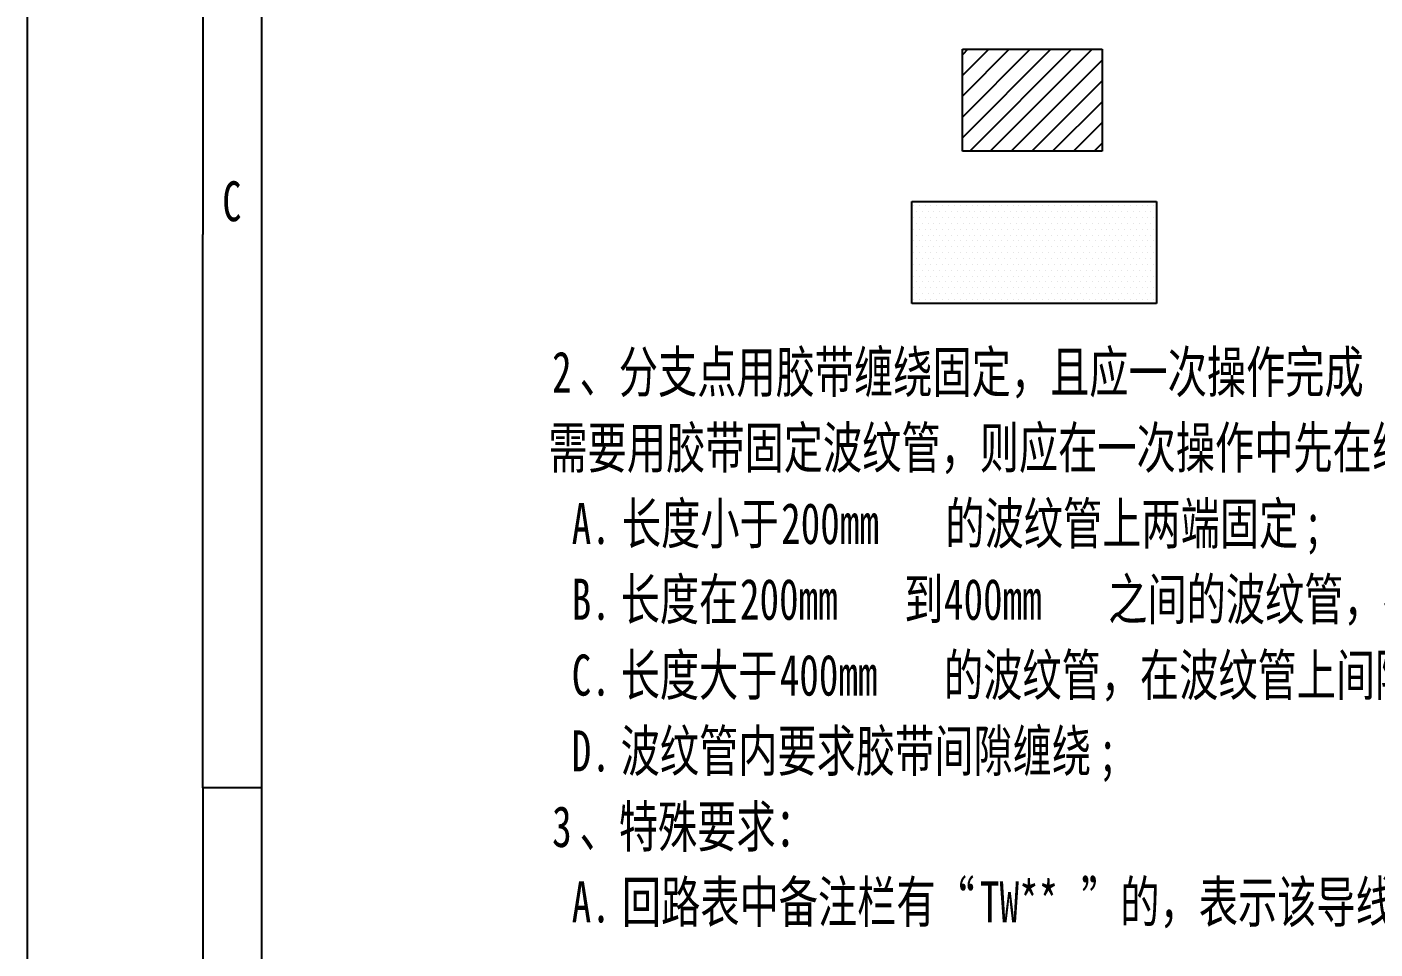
# Model space of a CAD drawing. Header units: inches. Extents: x 47316 to 59086, y 3141 to 11743.
# Drawn here: x 57302.6 to 57417.5, y 7376.5 to 7455.1 of the extents above; entities that cross this region are included whole.
import ezdxf

# ---------------------------------------------------------------- set-up
doc = ezdxf.new("R2010")
doc.units = ezdxf.units.IN
doc.header["$MEASUREMENT"] = 0
doc.styles.add('MtX_SimSun', font='')
doc.styles.get("Standard").update_dxf_attribs({"font": ''})
doc.styles.get('MtX_SimSun').set_extended_font_data('SimSun')
doc.styles.get('Standard').set_extended_font_data('SimSun')

msp = doc.modelspace()

# ---------------------------------------------------------------- linework, layer by layer
at = {"color": 0, "lineweight": -3}
for p, q in [((57302.57, 7710.2), (57302.57, 6869.2)), ((57317.57, 7690.2), (57317.57, 7437.37)), ((57322.57, 7690.2), (57322.57, 6890.2)), ((57389.84, 7453.15), (57382.3, 7445.61)), ((57388.07, 7453.15), (57382.3, 7447.38)), ((57386.3, 7453.15), (57382.3, 7449.15)), ((57384.54, 7453.15), (57382.3, 7450.92)), ((57382.77, 7453.15), (57382.3, 7452.68)), ((57382.3, 7444.46), (57382.3, 7453.15)), ((57382.3, 7453.15), (57394.21, 7453.15)), ((57391.61, 7453.15), (57382.92, 7444.46)), ((57393.37, 7453.15), (57384.68, 7444.46)), ((57394.21, 7453.15), (57394.21, 7444.46)), ((57394.21, 7452.22), (57386.45, 7444.46)), ((57394.21, 7450.45), (57388.22, 7444.46)), ((57394.21, 7448.68), (57389.99, 7444.46)), ((57394.21, 7446.91), (57391.76, 7444.46)), ((57394.21, 7445.15), (57393.52, 7444.46)), ((57394.21, 7444.46), (57382.3, 7444.46)), ((57378, 7431.48), (57378, 7440.17)), ((57378, 7440.17), (57398.84, 7440.17)), ((57398.84, 7440.17), (57398.84, 7431.48)), ((57378.12, 7439.82), (57378.12, 7439.82)), ((57378.37, 7439.32), (57378.37, 7439.32)), ((57378.62, 7439.82), (57378.62, 7439.82)), ((57378.87, 7439.32), (57378.87, 7439.32)), ((57379.12, 7439.82), (57379.12, 7439.82)), ((57379.37, 7439.32), (57379.37, 7439.32)), ((57379.62, 7439.82), (57379.62, 7439.82)), ((57379.87, 7439.32), (57379.87, 7439.32)), ((57380.12, 7439.82), (57380.12, 7439.82)), ((57380.37, 7439.32), (57380.37, 7439.32)), ((57380.62, 7439.82), (57380.62, 7439.82)), ((57380.87, 7439.32), (57380.87, 7439.32)), ((57381.12, 7439.82), (57381.12, 7439.82)), ((57381.37, 7439.32), (57381.37, 7439.32)), ((57381.62, 7439.82), (57381.62, 7439.82)), ((57381.87, 7439.32), (57381.87, 7439.32)), ((57382.12, 7439.82), (57382.12, 7439.82)), ((57382.37, 7439.32), (57382.37, 7439.32)), ((57382.62, 7439.82), (57382.62, 7439.82)), ((57382.87, 7439.32), (57382.87, 7439.32)), ((57383.12, 7439.82), (57383.12, 7439.82)), ((57383.37, 7439.32), (57383.37, 7439.32)), ((57383.62, 7439.82), (57383.62, 7439.82)), ((57383.87, 7439.32), (57383.87, 7439.32)), ((57384.12, 7439.82), (57384.12, 7439.82)), ((57384.37, 7439.32), (57384.37, 7439.32)), ((57384.62, 7439.82), (57384.62, 7439.82)), ((57384.87, 7439.32), (57384.87, 7439.32)), ((57385.12, 7439.82), (57385.12, 7439.82)), ((57385.37, 7439.32), (57385.37, 7439.32)), ((57385.62, 7439.82), (57385.62, 7439.82)), ((57385.87, 7439.32), (57385.87, 7439.32)), ((57386.12, 7439.82), (57386.12, 7439.82)), ((57386.37, 7439.32), (57386.37, 7439.32)), ((57386.62, 7439.82), (57386.62, 7439.82)), ((57386.87, 7439.32), (57386.87, 7439.32)), ((57387.12, 7439.82), (57387.12, 7439.82)), ((57387.37, 7439.32), (57387.37, 7439.32)), ((57387.62, 7439.82), (57387.62, 7439.82)), ((57387.87, 7439.32), (57387.87, 7439.32)), ((57388.12, 7439.82), (57388.12, 7439.82)), ((57388.37, 7439.32), (57388.37, 7439.32)), ((57388.62, 7439.82), (57388.62, 7439.82)), ((57388.87, 7439.32), (57388.87, 7439.32)), ((57389.12, 7439.82), (57389.12, 7439.82)), ((57389.37, 7439.32), (57389.37, 7439.32)), ((57389.62, 7439.82), (57389.62, 7439.82)), ((57389.87, 7439.32), (57389.87, 7439.32)), ((57390.12, 7439.82), (57390.12, 7439.82)), ((57390.37, 7439.32), (57390.37, 7439.32)), ((57390.62, 7439.82), (57390.62, 7439.82)), ((57390.87, 7439.32), (57390.87, 7439.32)), ((57391.12, 7439.82), (57391.12, 7439.82)), ((57391.37, 7439.32), (57391.37, 7439.32)), ((57391.62, 7439.82), (57391.62, 7439.82)), ((57391.87, 7439.32), (57391.87, 7439.32)), ((57392.12, 7439.82), (57392.12, 7439.82)), ((57392.37, 7439.32), (57392.37, 7439.32)), ((57392.62, 7439.82), (57392.62, 7439.82)), ((57392.87, 7439.32), (57392.87, 7439.32)), ((57393.12, 7439.82), (57393.12, 7439.82)), ((57393.37, 7439.32), (57393.37, 7439.32)), ((57393.62, 7439.82), (57393.62, 7439.82)), ((57393.87, 7439.32), (57393.87, 7439.32)), ((57394.12, 7439.82), (57394.12, 7439.82)), ((57394.37, 7439.32), (57394.37, 7439.32)), ((57394.62, 7439.82), (57394.62, 7439.82)), ((57394.87, 7439.32), (57394.87, 7439.32)), ((57395.12, 7439.82), (57395.12, 7439.82)), ((57395.37, 7439.32), (57395.37, 7439.32)), ((57395.62, 7439.82), (57395.62, 7439.82)), ((57395.87, 7439.32), (57395.87, 7439.32)), ((57396.12, 7439.82), (57396.12, 7439.82)), ((57396.37, 7439.32), (57396.37, 7439.32)), ((57396.62, 7439.82), (57396.62, 7439.82)), ((57396.87, 7439.32), (57396.87, 7439.32)), ((57397.12, 7439.82), (57397.12, 7439.82)), ((57397.37, 7439.32), (57397.37, 7439.32)), ((57397.62, 7439.82), (57397.62, 7439.82)), ((57397.87, 7439.32), (57397.87, 7439.32)), ((57398.12, 7439.82), (57398.12, 7439.82)), ((57398.37, 7439.32), (57398.37, 7439.32)), ((57398.62, 7439.82), (57398.62, 7439.82)), ((57378.12, 7438.82), (57378.12, 7438.82)), ((57378.37, 7438.32), (57378.37, 7438.32)), ((57378.62, 7438.82), (57378.62, 7438.82)), ((57378.87, 7438.32), (57378.87, 7438.32)), ((57379.12, 7438.82), (57379.12, 7438.82)), ((57379.37, 7438.32), (57379.37, 7438.32)), ((57379.62, 7438.82), (57379.62, 7438.82)), ((57379.87, 7438.32), (57379.87, 7438.32)), ((57380.12, 7438.82), (57380.12, 7438.82)), ((57380.37, 7438.32), (57380.37, 7438.32)), ((57380.62, 7438.82), (57380.62, 7438.82)), ((57380.87, 7438.32), (57380.87, 7438.32)), ((57381.12, 7438.82), (57381.12, 7438.82)), ((57381.37, 7438.32), (57381.37, 7438.32)), ((57381.62, 7438.82), (57381.62, 7438.82)), ((57381.87, 7438.32), (57381.87, 7438.32)), ((57382.12, 7438.82), (57382.12, 7438.82)), ((57382.37, 7438.32), (57382.37, 7438.32)), ((57382.62, 7438.82), (57382.62, 7438.82)), ((57382.87, 7438.32), (57382.87, 7438.32)), ((57383.12, 7438.82), (57383.12, 7438.82)), ((57383.37, 7438.32), (57383.37, 7438.32)), ((57383.62, 7438.82), (57383.62, 7438.82)), ((57383.87, 7438.32), (57383.87, 7438.32)), ((57384.12, 7438.82), (57384.12, 7438.82)), ((57384.37, 7438.32), (57384.37, 7438.32)), ((57384.62, 7438.82), (57384.62, 7438.82)), ((57384.87, 7438.32), (57384.87, 7438.32)), ((57385.12, 7438.82), (57385.12, 7438.82)), ((57385.37, 7438.32), (57385.37, 7438.32)), ((57385.62, 7438.82), (57385.62, 7438.82)), ((57385.87, 7438.32), (57385.87, 7438.32)), ((57386.12, 7438.82), (57386.12, 7438.82)), ((57386.37, 7438.32), (57386.37, 7438.32)), ((57386.62, 7438.82), (57386.62, 7438.82)), ((57386.87, 7438.32), (57386.87, 7438.32)), ((57387.12, 7438.82), (57387.12, 7438.82)), ((57387.37, 7438.32), (57387.37, 7438.32)), ((57387.62, 7438.82), (57387.62, 7438.82)), ((57387.87, 7438.32), (57387.87, 7438.32)), ((57388.12, 7438.82), (57388.12, 7438.82)), ((57388.37, 7438.32), (57388.37, 7438.32)), ((57388.62, 7438.82), (57388.62, 7438.82)), ((57388.87, 7438.32), (57388.87, 7438.32)), ((57389.12, 7438.82), (57389.12, 7438.82)), ((57389.37, 7438.32), (57389.37, 7438.32)), ((57389.62, 7438.82), (57389.62, 7438.82)), ((57389.87, 7438.32), (57389.87, 7438.32)), ((57390.12, 7438.82), (57390.12, 7438.82)), ((57390.37, 7438.32), (57390.37, 7438.32)), ((57390.62, 7438.82), (57390.62, 7438.82)), ((57390.87, 7438.32), (57390.87, 7438.32)), ((57391.12, 7438.82), (57391.12, 7438.82)), ((57391.37, 7438.32), (57391.37, 7438.32)), ((57391.62, 7438.82), (57391.62, 7438.82)), ((57391.87, 7438.32), (57391.87, 7438.32)), ((57392.12, 7438.82), (57392.12, 7438.82)), ((57392.37, 7438.32), (57392.37, 7438.32)), ((57392.62, 7438.82), (57392.62, 7438.82)), ((57392.87, 7438.32), (57392.87, 7438.32)), ((57393.12, 7438.82), (57393.12, 7438.82)), ((57393.37, 7438.32), (57393.37, 7438.32)), ((57393.62, 7438.82), (57393.62, 7438.82)), ((57393.87, 7438.32), (57393.87, 7438.32)), ((57394.12, 7438.82), (57394.12, 7438.82)), ((57394.37, 7438.32), (57394.37, 7438.32)), ((57394.62, 7438.82), (57394.62, 7438.82)), ((57394.87, 7438.32), (57394.87, 7438.32)), ((57395.12, 7438.82), (57395.12, 7438.82)), ((57395.37, 7438.32), (57395.37, 7438.32)), ((57395.62, 7438.82), (57395.62, 7438.82)), ((57395.87, 7438.32), (57395.87, 7438.32)), ((57396.12, 7438.82), (57396.12, 7438.82)), ((57396.37, 7438.32), (57396.37, 7438.32)), ((57396.62, 7438.82), (57396.62, 7438.82)), ((57396.87, 7438.32), (57396.87, 7438.32)), ((57397.12, 7438.82), (57397.12, 7438.82)), ((57397.37, 7438.32), (57397.37, 7438.32)), ((57397.62, 7438.82), (57397.62, 7438.82)), ((57397.87, 7438.32), (57397.87, 7438.32)), ((57398.12, 7438.82), (57398.12, 7438.82)), ((57398.37, 7438.32), (57398.37, 7438.32)), ((57398.62, 7438.82), (57398.62, 7438.82)), ((57317.57, 7390.2), (57317.57, 7437.37)), ((57378.12, 7437.82), (57378.12, 7437.82)), ((57378.12, 7436.82), (57378.12, 7436.82)), ((57378.37, 7437.32), (57378.37, 7437.32)), ((57378.62, 7437.82), (57378.62, 7437.82)), ((57378.62, 7436.82), (57378.62, 7436.82)), ((57378.87, 7437.32), (57378.87, 7437.32)), ((57379.12, 7437.82), (57379.12, 7437.82)), ((57379.12, 7436.82), (57379.12, 7436.82)), ((57379.37, 7437.32), (57379.37, 7437.32)), ((57379.62, 7437.82), (57379.62, 7437.82)), ((57379.62, 7436.82), (57379.62, 7436.82)), ((57379.87, 7437.32), (57379.87, 7437.32)), ((57380.12, 7437.82), (57380.12, 7437.82)), ((57380.12, 7436.82), (57380.12, 7436.82)), ((57380.37, 7437.32), (57380.37, 7437.32)), ((57380.62, 7437.82), (57380.62, 7437.82)), ((57380.62, 7436.82), (57380.62, 7436.82)), ((57380.87, 7437.32), (57380.87, 7437.32)), ((57381.12, 7437.82), (57381.12, 7437.82)), ((57381.12, 7436.82), (57381.12, 7436.82)), ((57381.37, 7437.32), (57381.37, 7437.32)), ((57381.62, 7437.82), (57381.62, 7437.82)), ((57381.62, 7436.82), (57381.62, 7436.82)), ((57381.87, 7437.32), (57381.87, 7437.32)), ((57382.12, 7437.82), (57382.12, 7437.82)), ((57382.12, 7436.82), (57382.12, 7436.82)), ((57382.37, 7437.32), (57382.37, 7437.32)), ((57382.62, 7437.82), (57382.62, 7437.82)), ((57382.62, 7436.82), (57382.62, 7436.82)), ((57382.87, 7437.32), (57382.87, 7437.32)), ((57383.12, 7437.82), (57383.12, 7437.82)), ((57383.12, 7436.82), (57383.12, 7436.82)), ((57383.37, 7437.32), (57383.37, 7437.32)), ((57383.62, 7437.82), (57383.62, 7437.82)), ((57383.62, 7436.82), (57383.62, 7436.82)), ((57383.87, 7437.32), (57383.87, 7437.32)), ((57384.12, 7437.82), (57384.12, 7437.82)), ((57384.12, 7436.82), (57384.12, 7436.82)), ((57384.37, 7437.32), (57384.37, 7437.32)), ((57384.62, 7437.82), (57384.62, 7437.82)), ((57384.62, 7436.82), (57384.62, 7436.82)), ((57384.87, 7437.32), (57384.87, 7437.32)), ((57385.12, 7437.82), (57385.12, 7437.82)), ((57385.12, 7436.82), (57385.12, 7436.82)), ((57385.37, 7437.32), (57385.37, 7437.32)), ((57385.62, 7437.82), (57385.62, 7437.82)), ((57385.62, 7436.82), (57385.62, 7436.82)), ((57385.87, 7437.32), (57385.87, 7437.32)), ((57386.12, 7437.82), (57386.12, 7437.82)), ((57386.12, 7436.82), (57386.12, 7436.82)), ((57386.37, 7437.32), (57386.37, 7437.32)), ((57386.62, 7437.82), (57386.62, 7437.82)), ((57386.62, 7436.82), (57386.62, 7436.82)), ((57386.87, 7437.32), (57386.87, 7437.32)), ((57387.12, 7437.82), (57387.12, 7437.82)), ((57387.12, 7436.82), (57387.12, 7436.82)), ((57387.37, 7437.32), (57387.37, 7437.32)), ((57387.62, 7437.82), (57387.62, 7437.82)), ((57387.62, 7436.82), (57387.62, 7436.82)), ((57387.87, 7437.32), (57387.87, 7437.32)), ((57388.12, 7437.82), (57388.12, 7437.82)), ((57388.12, 7436.82), (57388.12, 7436.82)), ((57388.37, 7437.32), (57388.37, 7437.32)), ((57388.62, 7437.82), (57388.62, 7437.82)), ((57388.62, 7436.82), (57388.62, 7436.82)), ((57388.87, 7437.32), (57388.87, 7437.32)), ((57389.12, 7437.82), (57389.12, 7437.82)), ((57389.12, 7436.82), (57389.12, 7436.82)), ((57389.37, 7437.32), (57389.37, 7437.32)), ((57389.62, 7437.82), (57389.62, 7437.82)), ((57389.62, 7436.82), (57389.62, 7436.82)), ((57389.87, 7437.32), (57389.87, 7437.32)), ((57390.12, 7437.82), (57390.12, 7437.82)), ((57390.12, 7436.82), (57390.12, 7436.82)), ((57390.37, 7437.32), (57390.37, 7437.32)), ((57390.62, 7437.82), (57390.62, 7437.82)), ((57390.62, 7436.82), (57390.62, 7436.82)), ((57390.87, 7437.32), (57390.87, 7437.32)), ((57391.12, 7437.82), (57391.12, 7437.82)), ((57391.12, 7436.82), (57391.12, 7436.82)), ((57391.37, 7437.32), (57391.37, 7437.32)), ((57391.62, 7437.82), (57391.62, 7437.82)), ((57391.62, 7436.82), (57391.62, 7436.82)), ((57391.87, 7437.32), (57391.87, 7437.32)), ((57392.12, 7437.82), (57392.12, 7437.82)), ((57392.12, 7436.82), (57392.12, 7436.82)), ((57392.37, 7437.32), (57392.37, 7437.32)), ((57392.62, 7437.82), (57392.62, 7437.82)), ((57392.62, 7436.82), (57392.62, 7436.82)), ((57392.87, 7437.32), (57392.87, 7437.32)), ((57393.12, 7437.82), (57393.12, 7437.82)), ((57393.12, 7436.82), (57393.12, 7436.82)), ((57393.37, 7437.32), (57393.37, 7437.32)), ((57393.62, 7437.82), (57393.62, 7437.82)), ((57393.62, 7436.82), (57393.62, 7436.82)), ((57393.87, 7437.32), (57393.87, 7437.32)), ((57394.12, 7437.82), (57394.12, 7437.82)), ((57394.12, 7436.82), (57394.12, 7436.82)), ((57394.37, 7437.32), (57394.37, 7437.32)), ((57394.62, 7437.82), (57394.62, 7437.82)), ((57394.62, 7436.82), (57394.62, 7436.82)), ((57394.87, 7437.32), (57394.87, 7437.32)), ((57395.12, 7437.82), (57395.12, 7437.82)), ((57395.12, 7436.82), (57395.12, 7436.82)), ((57395.37, 7437.32), (57395.37, 7437.32)), ((57395.62, 7437.82), (57395.62, 7437.82)), ((57395.62, 7436.82), (57395.62, 7436.82)), ((57395.87, 7437.32), (57395.87, 7437.32)), ((57396.12, 7437.82), (57396.12, 7437.82)), ((57396.12, 7436.82), (57396.12, 7436.82)), ((57396.37, 7437.32), (57396.37, 7437.32)), ((57396.62, 7437.82), (57396.62, 7437.82)), ((57396.62, 7436.82), (57396.62, 7436.82)), ((57396.87, 7437.32), (57396.87, 7437.32)), ((57397.12, 7437.82), (57397.12, 7437.82)), ((57397.12, 7436.82), (57397.12, 7436.82)), ((57397.37, 7437.32), (57397.37, 7437.32)), ((57397.62, 7437.82), (57397.62, 7437.82)), ((57397.62, 7436.82), (57397.62, 7436.82)), ((57397.87, 7437.32), (57397.87, 7437.32)), ((57398.12, 7437.82), (57398.12, 7437.82)), ((57398.12, 7436.82), (57398.12, 7436.82)), ((57398.37, 7437.32), (57398.37, 7437.32)), ((57398.62, 7437.82), (57398.62, 7437.82)), ((57398.62, 7436.82), (57398.62, 7436.82)), ((57378.12, 7435.82), (57378.12, 7435.82)), ((57378.37, 7436.32), (57378.37, 7436.32)), ((57378.62, 7435.82), (57378.62, 7435.82)), ((57378.87, 7436.32), (57378.87, 7436.32)), ((57379.12, 7435.82), (57379.12, 7435.82)), ((57379.37, 7436.32), (57379.37, 7436.32)), ((57379.62, 7435.82), (57379.62, 7435.82)), ((57379.87, 7436.32), (57379.87, 7436.32)), ((57380.12, 7435.82), (57380.12, 7435.82)), ((57380.37, 7436.32), (57380.37, 7436.32)), ((57380.62, 7435.82), (57380.62, 7435.82)), ((57380.87, 7436.32), (57380.87, 7436.32)), ((57381.12, 7435.82), (57381.12, 7435.82)), ((57381.37, 7436.32), (57381.37, 7436.32)), ((57381.62, 7435.82), (57381.62, 7435.82)), ((57381.87, 7436.32), (57381.87, 7436.32)), ((57382.12, 7435.82), (57382.12, 7435.82)), ((57382.37, 7436.32), (57382.37, 7436.32)), ((57382.62, 7435.82), (57382.62, 7435.82)), ((57382.87, 7436.32), (57382.87, 7436.32)), ((57383.12, 7435.82), (57383.12, 7435.82)), ((57383.37, 7436.32), (57383.37, 7436.32)), ((57383.62, 7435.82), (57383.62, 7435.82)), ((57383.87, 7436.32), (57383.87, 7436.32)), ((57384.12, 7435.82), (57384.12, 7435.82)), ((57384.37, 7436.32), (57384.37, 7436.32)), ((57384.62, 7435.82), (57384.62, 7435.82)), ((57384.87, 7436.32), (57384.87, 7436.32)), ((57385.12, 7435.82), (57385.12, 7435.82)), ((57385.37, 7436.32), (57385.37, 7436.32)), ((57385.62, 7435.82), (57385.62, 7435.82)), ((57385.87, 7436.32), (57385.87, 7436.32)), ((57386.12, 7435.82), (57386.12, 7435.82)), ((57386.37, 7436.32), (57386.37, 7436.32)), ((57386.62, 7435.82), (57386.62, 7435.82)), ((57386.87, 7436.32), (57386.87, 7436.32)), ((57387.12, 7435.82), (57387.12, 7435.82)), ((57387.37, 7436.32), (57387.37, 7436.32)), ((57387.62, 7435.82), (57387.62, 7435.82)), ((57387.87, 7436.32), (57387.87, 7436.32)), ((57388.12, 7435.82), (57388.12, 7435.82)), ((57388.37, 7436.32), (57388.37, 7436.32)), ((57388.62, 7435.82), (57388.62, 7435.82)), ((57388.87, 7436.32), (57388.87, 7436.32)), ((57389.12, 7435.82), (57389.12, 7435.82)), ((57389.37, 7436.32), (57389.37, 7436.32)), ((57389.62, 7435.82), (57389.62, 7435.82)), ((57389.87, 7436.32), (57389.87, 7436.32)), ((57390.12, 7435.82), (57390.12, 7435.82)), ((57390.37, 7436.32), (57390.37, 7436.32)), ((57390.62, 7435.82), (57390.62, 7435.82)), ((57390.87, 7436.32), (57390.87, 7436.32)), ((57391.12, 7435.82), (57391.12, 7435.82)), ((57391.37, 7436.32), (57391.37, 7436.32)), ((57391.62, 7435.82), (57391.62, 7435.82)), ((57391.87, 7436.32), (57391.87, 7436.32)), ((57392.12, 7435.82), (57392.12, 7435.82)), ((57392.37, 7436.32), (57392.37, 7436.32)), ((57392.62, 7435.82), (57392.62, 7435.82)), ((57392.87, 7436.32), (57392.87, 7436.32)), ((57393.12, 7435.82), (57393.12, 7435.82)), ((57393.37, 7436.32), (57393.37, 7436.32)), ((57393.62, 7435.82), (57393.62, 7435.82)), ((57393.87, 7436.32), (57393.87, 7436.32)), ((57394.12, 7435.82), (57394.12, 7435.82)), ((57394.37, 7436.32), (57394.37, 7436.32)), ((57394.62, 7435.82), (57394.62, 7435.82)), ((57394.87, 7436.32), (57394.87, 7436.32)), ((57395.12, 7435.82), (57395.12, 7435.82)), ((57395.37, 7436.32), (57395.37, 7436.32)), ((57395.62, 7435.82), (57395.62, 7435.82)), ((57395.87, 7436.32), (57395.87, 7436.32)), ((57396.12, 7435.82), (57396.12, 7435.82)), ((57396.37, 7436.32), (57396.37, 7436.32)), ((57396.62, 7435.82), (57396.62, 7435.82)), ((57396.87, 7436.32), (57396.87, 7436.32)), ((57397.12, 7435.82), (57397.12, 7435.82)), ((57397.37, 7436.32), (57397.37, 7436.32)), ((57397.62, 7435.82), (57397.62, 7435.82)), ((57397.87, 7436.32), (57397.87, 7436.32)), ((57398.12, 7435.82), (57398.12, 7435.82)), ((57398.37, 7436.32), (57398.37, 7436.32)), ((57398.62, 7435.82), (57398.62, 7435.82)), ((57378.12, 7434.82), (57378.12, 7434.82)), ((57378.37, 7435.32), (57378.37, 7435.32)), ((57378.62, 7434.82), (57378.62, 7434.82)), ((57378.87, 7435.32), (57378.87, 7435.32)), ((57379.12, 7434.82), (57379.12, 7434.82)), ((57379.37, 7435.32), (57379.37, 7435.32)), ((57379.62, 7434.82), (57379.62, 7434.82)), ((57379.87, 7435.32), (57379.87, 7435.32)), ((57380.12, 7434.82), (57380.12, 7434.82)), ((57380.37, 7435.32), (57380.37, 7435.32)), ((57380.62, 7434.82), (57380.62, 7434.82)), ((57380.87, 7435.32), (57380.87, 7435.32)), ((57381.12, 7434.82), (57381.12, 7434.82)), ((57381.37, 7435.32), (57381.37, 7435.32)), ((57381.62, 7434.82), (57381.62, 7434.82)), ((57381.87, 7435.32), (57381.87, 7435.32)), ((57382.12, 7434.82), (57382.12, 7434.82)), ((57382.37, 7435.32), (57382.37, 7435.32)), ((57382.62, 7434.82), (57382.62, 7434.82)), ((57382.87, 7435.32), (57382.87, 7435.32)), ((57383.12, 7434.82), (57383.12, 7434.82)), ((57383.37, 7435.32), (57383.37, 7435.32)), ((57383.62, 7434.82), (57383.62, 7434.82)), ((57383.87, 7435.32), (57383.87, 7435.32)), ((57384.12, 7434.82), (57384.12, 7434.82)), ((57384.37, 7435.32), (57384.37, 7435.32)), ((57384.62, 7434.82), (57384.62, 7434.82)), ((57384.87, 7435.32), (57384.87, 7435.32)), ((57385.12, 7434.82), (57385.12, 7434.82)), ((57385.37, 7435.32), (57385.37, 7435.32)), ((57385.62, 7434.82), (57385.62, 7434.82)), ((57385.87, 7435.32), (57385.87, 7435.32)), ((57386.12, 7434.82), (57386.12, 7434.82)), ((57386.37, 7435.32), (57386.37, 7435.32)), ((57386.62, 7434.82), (57386.62, 7434.82)), ((57386.87, 7435.32), (57386.87, 7435.32)), ((57387.12, 7434.82), (57387.12, 7434.82)), ((57387.37, 7435.32), (57387.37, 7435.32)), ((57387.62, 7434.82), (57387.62, 7434.82)), ((57387.87, 7435.32), (57387.87, 7435.32)), ((57388.12, 7434.82), (57388.12, 7434.82)), ((57388.37, 7435.32), (57388.37, 7435.32)), ((57388.62, 7434.82), (57388.62, 7434.82)), ((57388.87, 7435.32), (57388.87, 7435.32)), ((57389.12, 7434.82), (57389.12, 7434.82)), ((57389.37, 7435.32), (57389.37, 7435.32)), ((57389.62, 7434.82), (57389.62, 7434.82)), ((57389.87, 7435.32), (57389.87, 7435.32)), ((57390.12, 7434.82), (57390.12, 7434.82)), ((57390.37, 7435.32), (57390.37, 7435.32)), ((57390.62, 7434.82), (57390.62, 7434.82)), ((57390.87, 7435.32), (57390.87, 7435.32)), ((57391.12, 7434.82), (57391.12, 7434.82)), ((57391.37, 7435.32), (57391.37, 7435.32)), ((57391.62, 7434.82), (57391.62, 7434.82)), ((57391.87, 7435.32), (57391.87, 7435.32)), ((57392.12, 7434.82), (57392.12, 7434.82)), ((57392.37, 7435.32), (57392.37, 7435.32)), ((57392.62, 7434.82), (57392.62, 7434.82)), ((57392.87, 7435.32), (57392.87, 7435.32)), ((57393.12, 7434.82), (57393.12, 7434.82)), ((57393.37, 7435.32), (57393.37, 7435.32)), ((57393.62, 7434.82), (57393.62, 7434.82)), ((57393.87, 7435.32), (57393.87, 7435.32)), ((57394.12, 7434.82), (57394.12, 7434.82)), ((57394.37, 7435.32), (57394.37, 7435.32)), ((57394.62, 7434.82), (57394.62, 7434.82)), ((57394.87, 7435.32), (57394.87, 7435.32)), ((57395.12, 7434.82), (57395.12, 7434.82)), ((57395.37, 7435.32), (57395.37, 7435.32)), ((57395.62, 7434.82), (57395.62, 7434.82)), ((57395.87, 7435.32), (57395.87, 7435.32)), ((57396.12, 7434.82), (57396.12, 7434.82)), ((57396.37, 7435.32), (57396.37, 7435.32)), ((57396.62, 7434.82), (57396.62, 7434.82)), ((57396.87, 7435.32), (57396.87, 7435.32)), ((57397.12, 7434.82), (57397.12, 7434.82)), ((57397.37, 7435.32), (57397.37, 7435.32)), ((57397.62, 7434.82), (57397.62, 7434.82)), ((57397.87, 7435.32), (57397.87, 7435.32)), ((57398.12, 7434.82), (57398.12, 7434.82)), ((57398.37, 7435.32), (57398.37, 7435.32)), ((57398.62, 7434.82), (57398.62, 7434.82)), ((57378.12, 7433.82), (57378.12, 7433.82)), ((57378.37, 7434.32), (57378.37, 7434.32)), ((57378.37, 7433.32), (57378.37, 7433.32)), ((57378.62, 7433.82), (57378.62, 7433.82)), ((57378.87, 7434.32), (57378.87, 7434.32)), ((57378.87, 7433.32), (57378.87, 7433.32)), ((57379.12, 7433.82), (57379.12, 7433.82)), ((57379.37, 7434.32), (57379.37, 7434.32)), ((57379.37, 7433.32), (57379.37, 7433.32)), ((57379.62, 7433.82), (57379.62, 7433.82)), ((57379.87, 7434.32), (57379.87, 7434.32)), ((57379.87, 7433.32), (57379.87, 7433.32)), ((57380.12, 7433.82), (57380.12, 7433.82)), ((57380.37, 7434.32), (57380.37, 7434.32)), ((57380.37, 7433.32), (57380.37, 7433.32)), ((57380.62, 7433.82), (57380.62, 7433.82)), ((57380.87, 7434.32), (57380.87, 7434.32)), ((57380.87, 7433.32), (57380.87, 7433.32)), ((57381.12, 7433.82), (57381.12, 7433.82)), ((57381.37, 7434.32), (57381.37, 7434.32)), ((57381.37, 7433.32), (57381.37, 7433.32)), ((57381.62, 7433.82), (57381.62, 7433.82)), ((57381.87, 7434.32), (57381.87, 7434.32)), ((57381.87, 7433.32), (57381.87, 7433.32)), ((57382.12, 7433.82), (57382.12, 7433.82)), ((57382.37, 7434.32), (57382.37, 7434.32)), ((57382.37, 7433.32), (57382.37, 7433.32)), ((57382.62, 7433.82), (57382.62, 7433.82)), ((57382.87, 7434.32), (57382.87, 7434.32)), ((57382.87, 7433.32), (57382.87, 7433.32)), ((57383.12, 7433.82), (57383.12, 7433.82)), ((57383.37, 7434.32), (57383.37, 7434.32)), ((57383.37, 7433.32), (57383.37, 7433.32)), ((57383.62, 7433.82), (57383.62, 7433.82)), ((57383.87, 7434.32), (57383.87, 7434.32)), ((57383.87, 7433.32), (57383.87, 7433.32)), ((57384.12, 7433.82), (57384.12, 7433.82)), ((57384.37, 7434.32), (57384.37, 7434.32)), ((57384.37, 7433.32), (57384.37, 7433.32)), ((57384.62, 7433.82), (57384.62, 7433.82)), ((57384.87, 7434.32), (57384.87, 7434.32)), ((57384.87, 7433.32), (57384.87, 7433.32)), ((57385.12, 7433.82), (57385.12, 7433.82)), ((57385.37, 7434.32), (57385.37, 7434.32)), ((57385.37, 7433.32), (57385.37, 7433.32)), ((57385.62, 7433.82), (57385.62, 7433.82)), ((57385.87, 7434.32), (57385.87, 7434.32)), ((57385.87, 7433.32), (57385.87, 7433.32)), ((57386.12, 7433.82), (57386.12, 7433.82)), ((57386.37, 7434.32), (57386.37, 7434.32)), ((57386.37, 7433.32), (57386.37, 7433.32)), ((57386.62, 7433.82), (57386.62, 7433.82)), ((57386.87, 7434.32), (57386.87, 7434.32)), ((57386.87, 7433.32), (57386.87, 7433.32)), ((57387.12, 7433.82), (57387.12, 7433.82)), ((57387.37, 7434.32), (57387.37, 7434.32)), ((57387.37, 7433.32), (57387.37, 7433.32)), ((57387.62, 7433.82), (57387.62, 7433.82)), ((57387.87, 7434.32), (57387.87, 7434.32)), ((57387.87, 7433.32), (57387.87, 7433.32)), ((57388.12, 7433.82), (57388.12, 7433.82)), ((57388.37, 7434.32), (57388.37, 7434.32)), ((57388.37, 7433.32), (57388.37, 7433.32)), ((57388.62, 7433.82), (57388.62, 7433.82)), ((57388.87, 7434.32), (57388.87, 7434.32)), ((57388.87, 7433.32), (57388.87, 7433.32)), ((57389.12, 7433.82), (57389.12, 7433.82)), ((57389.37, 7434.32), (57389.37, 7434.32)), ((57389.37, 7433.32), (57389.37, 7433.32)), ((57389.62, 7433.82), (57389.62, 7433.82)), ((57389.87, 7434.32), (57389.87, 7434.32)), ((57389.87, 7433.32), (57389.87, 7433.32)), ((57390.12, 7433.82), (57390.12, 7433.82)), ((57390.37, 7434.32), (57390.37, 7434.32)), ((57390.37, 7433.32), (57390.37, 7433.32)), ((57390.62, 7433.82), (57390.62, 7433.82)), ((57390.87, 7434.32), (57390.87, 7434.32)), ((57390.87, 7433.32), (57390.87, 7433.32)), ((57391.12, 7433.82), (57391.12, 7433.82)), ((57391.37, 7434.32), (57391.37, 7434.32)), ((57391.37, 7433.32), (57391.37, 7433.32)), ((57391.62, 7433.82), (57391.62, 7433.82)), ((57391.87, 7434.32), (57391.87, 7434.32)), ((57391.87, 7433.32), (57391.87, 7433.32)), ((57392.12, 7433.82), (57392.12, 7433.82)), ((57392.37, 7434.32), (57392.37, 7434.32)), ((57392.37, 7433.32), (57392.37, 7433.32)), ((57392.62, 7433.82), (57392.62, 7433.82)), ((57392.87, 7434.32), (57392.87, 7434.32)), ((57392.87, 7433.32), (57392.87, 7433.32)), ((57393.12, 7433.82), (57393.12, 7433.82)), ((57393.37, 7434.32), (57393.37, 7434.32)), ((57393.37, 7433.32), (57393.37, 7433.32)), ((57393.62, 7433.82), (57393.62, 7433.82)), ((57393.87, 7434.32), (57393.87, 7434.32)), ((57393.87, 7433.32), (57393.87, 7433.32)), ((57394.12, 7433.82), (57394.12, 7433.82)), ((57394.37, 7434.32), (57394.37, 7434.32)), ((57394.37, 7433.32), (57394.37, 7433.32)), ((57394.62, 7433.82), (57394.62, 7433.82)), ((57394.87, 7434.32), (57394.87, 7434.32)), ((57394.87, 7433.32), (57394.87, 7433.32)), ((57395.12, 7433.82), (57395.12, 7433.82)), ((57395.37, 7434.32), (57395.37, 7434.32)), ((57395.37, 7433.32), (57395.37, 7433.32)), ((57395.62, 7433.82), (57395.62, 7433.82)), ((57395.87, 7434.32), (57395.87, 7434.32)), ((57395.87, 7433.32), (57395.87, 7433.32)), ((57396.12, 7433.82), (57396.12, 7433.82)), ((57396.37, 7434.32), (57396.37, 7434.32)), ((57396.37, 7433.32), (57396.37, 7433.32)), ((57396.62, 7433.82), (57396.62, 7433.82)), ((57396.87, 7434.32), (57396.87, 7434.32)), ((57396.87, 7433.32), (57396.87, 7433.32)), ((57397.12, 7433.82), (57397.12, 7433.82)), ((57397.37, 7434.32), (57397.37, 7434.32)), ((57397.37, 7433.32), (57397.37, 7433.32)), ((57397.62, 7433.82), (57397.62, 7433.82)), ((57397.87, 7434.32), (57397.87, 7434.32)), ((57397.87, 7433.32), (57397.87, 7433.32)), ((57398.12, 7433.82), (57398.12, 7433.82)), ((57398.37, 7434.32), (57398.37, 7434.32)), ((57398.37, 7433.32), (57398.37, 7433.32)), ((57398.62, 7433.82), (57398.62, 7433.82)), ((57378.12, 7432.82), (57378.12, 7432.82)), ((57378.37, 7432.32), (57378.37, 7432.32)), ((57378.62, 7432.82), (57378.62, 7432.82)), ((57378.87, 7432.32), (57378.87, 7432.32)), ((57379.12, 7432.82), (57379.12, 7432.82)), ((57379.37, 7432.32), (57379.37, 7432.32)), ((57379.62, 7432.82), (57379.62, 7432.82)), ((57379.87, 7432.32), (57379.87, 7432.32)), ((57380.12, 7432.82), (57380.12, 7432.82)), ((57380.37, 7432.32), (57380.37, 7432.32)), ((57380.62, 7432.82), (57380.62, 7432.82)), ((57380.87, 7432.32), (57380.87, 7432.32)), ((57381.12, 7432.82), (57381.12, 7432.82)), ((57381.37, 7432.32), (57381.37, 7432.32)), ((57381.62, 7432.82), (57381.62, 7432.82)), ((57381.87, 7432.32), (57381.87, 7432.32)), ((57382.12, 7432.82), (57382.12, 7432.82)), ((57382.37, 7432.32), (57382.37, 7432.32)), ((57382.62, 7432.82), (57382.62, 7432.82)), ((57382.87, 7432.32), (57382.87, 7432.32)), ((57383.12, 7432.82), (57383.12, 7432.82)), ((57383.37, 7432.32), (57383.37, 7432.32)), ((57383.62, 7432.82), (57383.62, 7432.82)), ((57383.87, 7432.32), (57383.87, 7432.32)), ((57384.12, 7432.82), (57384.12, 7432.82)), ((57384.37, 7432.32), (57384.37, 7432.32)), ((57384.62, 7432.82), (57384.62, 7432.82)), ((57384.87, 7432.32), (57384.87, 7432.32)), ((57385.12, 7432.82), (57385.12, 7432.82)), ((57385.37, 7432.32), (57385.37, 7432.32)), ((57385.62, 7432.82), (57385.62, 7432.82)), ((57385.87, 7432.32), (57385.87, 7432.32)), ((57386.12, 7432.82), (57386.12, 7432.82)), ((57386.37, 7432.32), (57386.37, 7432.32)), ((57386.62, 7432.82), (57386.62, 7432.82)), ((57386.87, 7432.32), (57386.87, 7432.32)), ((57387.12, 7432.82), (57387.12, 7432.82)), ((57387.37, 7432.32), (57387.37, 7432.32)), ((57387.62, 7432.82), (57387.62, 7432.82)), ((57387.87, 7432.32), (57387.87, 7432.32)), ((57388.12, 7432.82), (57388.12, 7432.82)), ((57388.37, 7432.32), (57388.37, 7432.32)), ((57388.62, 7432.82), (57388.62, 7432.82)), ((57388.87, 7432.32), (57388.87, 7432.32)), ((57389.12, 7432.82), (57389.12, 7432.82)), ((57389.37, 7432.32), (57389.37, 7432.32)), ((57389.62, 7432.82), (57389.62, 7432.82)), ((57389.87, 7432.32), (57389.87, 7432.32)), ((57390.12, 7432.82), (57390.12, 7432.82)), ((57390.37, 7432.32), (57390.37, 7432.32)), ((57390.62, 7432.82), (57390.62, 7432.82)), ((57390.87, 7432.32), (57390.87, 7432.32)), ((57391.12, 7432.82), (57391.12, 7432.82)), ((57391.37, 7432.32), (57391.37, 7432.32)), ((57391.62, 7432.82), (57391.62, 7432.82)), ((57391.87, 7432.32), (57391.87, 7432.32)), ((57392.12, 7432.82), (57392.12, 7432.82)), ((57392.37, 7432.32), (57392.37, 7432.32)), ((57392.62, 7432.82), (57392.62, 7432.82)), ((57392.87, 7432.32), (57392.87, 7432.32)), ((57393.12, 7432.82), (57393.12, 7432.82)), ((57393.37, 7432.32), (57393.37, 7432.32)), ((57393.62, 7432.82), (57393.62, 7432.82)), ((57393.87, 7432.32), (57393.87, 7432.32)), ((57394.12, 7432.82), (57394.12, 7432.82)), ((57394.37, 7432.32), (57394.37, 7432.32)), ((57394.62, 7432.82), (57394.62, 7432.82)), ((57394.87, 7432.32), (57394.87, 7432.32)), ((57395.12, 7432.82), (57395.12, 7432.82)), ((57395.37, 7432.32), (57395.37, 7432.32)), ((57395.62, 7432.82), (57395.62, 7432.82)), ((57395.87, 7432.32), (57395.87, 7432.32)), ((57396.12, 7432.82), (57396.12, 7432.82)), ((57396.37, 7432.32), (57396.37, 7432.32)), ((57396.62, 7432.82), (57396.62, 7432.82)), ((57396.87, 7432.32), (57396.87, 7432.32)), ((57397.12, 7432.82), (57397.12, 7432.82)), ((57397.37, 7432.32), (57397.37, 7432.32)), ((57397.62, 7432.82), (57397.62, 7432.82)), ((57397.87, 7432.32), (57397.87, 7432.32)), ((57398.12, 7432.82), (57398.12, 7432.82)), ((57398.37, 7432.32), (57398.37, 7432.32)), ((57398.62, 7432.82), (57398.62, 7432.82)), ((57398.84, 7431.48), (57378, 7431.48)), ((57378.12, 7431.82), (57378.12, 7431.82)), ((57378.62, 7431.82), (57378.62, 7431.82)), ((57379.12, 7431.82), (57379.12, 7431.82)), ((57379.62, 7431.82), (57379.62, 7431.82)), ((57380.12, 7431.82), (57380.12, 7431.82)), ((57380.62, 7431.82), (57380.62, 7431.82)), ((57381.12, 7431.82), (57381.12, 7431.82)), ((57381.62, 7431.82), (57381.62, 7431.82)), ((57382.12, 7431.82), (57382.12, 7431.82)), ((57382.62, 7431.82), (57382.62, 7431.82)), ((57383.12, 7431.82), (57383.12, 7431.82)), ((57383.62, 7431.82), (57383.62, 7431.82)), ((57384.12, 7431.82), (57384.12, 7431.82)), ((57384.62, 7431.82), (57384.62, 7431.82)), ((57385.12, 7431.82), (57385.12, 7431.82)), ((57385.62, 7431.82), (57385.62, 7431.82)), ((57386.12, 7431.82), (57386.12, 7431.82)), ((57386.62, 7431.82), (57386.62, 7431.82)), ((57387.12, 7431.82), (57387.12, 7431.82)), ((57387.62, 7431.82), (57387.62, 7431.82)), ((57388.12, 7431.82), (57388.12, 7431.82)), ((57388.62, 7431.82), (57388.62, 7431.82)), ((57389.12, 7431.82), (57389.12, 7431.82)), ((57389.62, 7431.82), (57389.62, 7431.82)), ((57390.12, 7431.82), (57390.12, 7431.82)), ((57390.62, 7431.82), (57390.62, 7431.82)), ((57391.12, 7431.82), (57391.12, 7431.82)), ((57391.62, 7431.82), (57391.62, 7431.82)), ((57392.12, 7431.82), (57392.12, 7431.82)), ((57392.62, 7431.82), (57392.62, 7431.82)), ((57393.12, 7431.82), (57393.12, 7431.82)), ((57393.62, 7431.82), (57393.62, 7431.82)), ((57394.12, 7431.82), (57394.12, 7431.82)), ((57394.62, 7431.82), (57394.62, 7431.82)), ((57395.12, 7431.82), (57395.12, 7431.82)), ((57395.62, 7431.82), (57395.62, 7431.82)), ((57396.12, 7431.82), (57396.12, 7431.82)), ((57396.62, 7431.82), (57396.62, 7431.82)), ((57397.12, 7431.82), (57397.12, 7431.82)), ((57397.62, 7431.82), (57397.62, 7431.82)), ((57398.12, 7431.82), (57398.12, 7431.82)), ((57398.62, 7431.82), (57398.62, 7431.82)), ((57322.57, 7390.2), (57317.57, 7390.2)), ((57317.57, 7390.2), (57317.57, 6890.2))]:
    msp.add_line(p, q, dxfattribs=at)

# ---------------------------------------------------------------- texts
at = {"color": 0, "lineweight": -3, "style": 'MtX_SimSun', "width": 0.7}
msp.add_text('C', height=3.4, dxfattribs=at).set_placement((57319.22, 7438.5))
at = {"color": 0, "lineweight": -3, "width": 0.7}
for s, p in [('、分支点用胶带缠绕固定，且应一次操作完成（每一根波纹管上缠绕至少两圈）；', (57349.67, 7423.9)), ('2', (57347.33, 7423.9)), ('需要用胶带固定波纹管，则应在一次操作中先在线束上至少缠绕两圈后继续在波纹管上缠绕两圈', (57347.02, 7417.45)), ('长度小于', (57353.28, 7410.99)), ('的波纹管上两端固定', (57380.85, 7410.99)), (' A.', (57347.33, 7410.99)), ('200mm', (57366.85, 7410.99)), (';', (57411.36, 7410.99)), (' B.', (57347.33, 7404.53)), ('长度在', (57353.17, 7404.53)), ('200mm', (57363.34, 7404.53)), ('到', (57377.34, 7404.53)), ('400mm', (57380.73, 7404.53)), ('之间的波纹管，在波纹管中心打点固定，胶带缠绕两圈', (57394.73, 7404.53)), (' C.', (57347.33, 7398.07)), ('长度大于', (57353.17, 7398.07)), ('400mm', (57366.73, 7398.07)), ('的波纹管，在波纹管上间隔', (57380.73, 7398.07)), ('波纹管内要求胶带间隙缠绕', (57353.17, 7391.61)), (' D.', (57347.33, 7391.61)), (';', (57393.85, 7391.61)), ('3', (57347.33, 7385.16)), ('、特殊要求：', (57349.67, 7385.16)), ('回路表中备注栏有“', (57353.28, 7378.74)), ('”的，表示该导线为双绞线，同一编号为绞缠在一起；', (57392.43, 7378.74)), (' A.', (57347.33, 7378.74)), ('TW**', (57383.8, 7378.74))]:
    msp.add_text(s, height=3.5, dxfattribs=at).set_placement(p)

doc.saveas('drawing.dxf')
